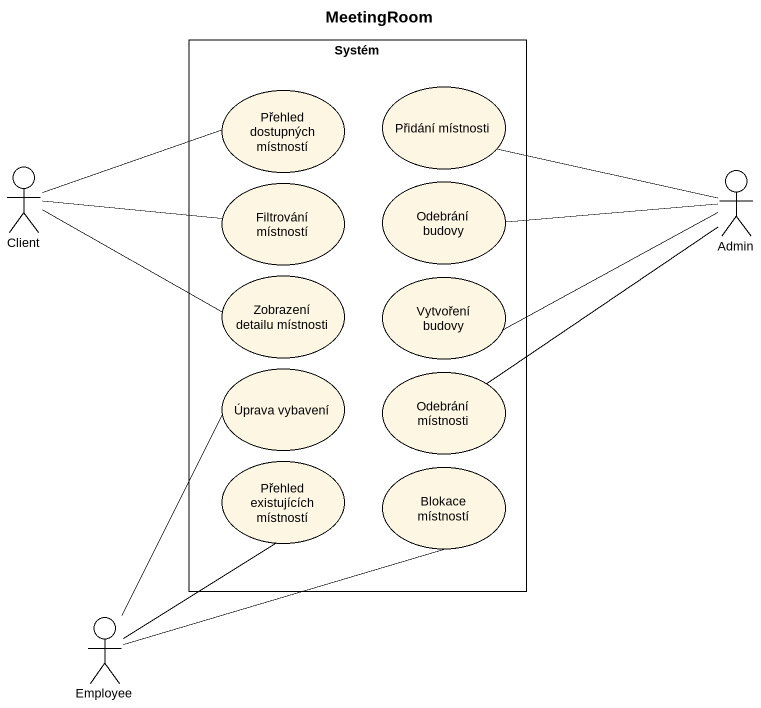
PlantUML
@startuml
title MeetingRoom
rectangle Systém {
  usecase "Přehled dostupných místností" as Přehled_dostupných_místností
  usecase "Přidání místnosti" as Přidání_místnosti
  usecase "Filtrování místností" as Filtrování_místností
  usecase "Odebrání budovy" as Odebrání_budovy
  usecase "Zobrazení detailu místnosti" as Zobrazení_detailu_místnosti
  usecase "Vytvoření budovy" as Vytvoření_budovy
  usecase "Úprava vybavení" as Úprava_vybavení
  usecase "Odebrání místnosti" as Odebrání_místnosti
  usecase "Přehled existujících místností" as Přehled_existujících
  usecase "Blokace místností" as Blokace_místností
}
actor Client
actor Admin
actor Employee
Client -right- Přehled_dostupných_místností
Client -right- Filtrování_místností
Client -right- Zobrazení_detailu_místnosti
Admin -left- Přidání_místnosti
Admin -left- Odebrání_budovy
Admin -left- Vytvoření_budovy
Admin -- Odebrání_místnosti
Employee -up- Úprava_vybavení
Employee -up- Přehled_existujících
Employee -right- Blokace_místností
@enduml
